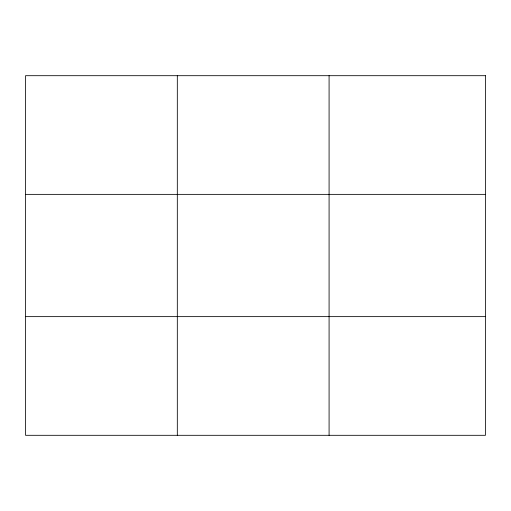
<?xml version="1.0" encoding="UTF-8"?>
<svg xmlns="http://www.w3.org/2000/svg" width="511" height="511" viewBox="0 0 511 511"><rect width="100%" height="100%" fill="white"/><g stroke="black" fill="none" stroke-linecap="round" stroke-linejoin="round"><path stroke-width="0.77" d="M177.317 75.692L177.317 435.308M329.084 75.692L329.084 435.308M25.55 194.365L485.45 194.365M25.55 316.635L485.45 316.635M485.45 75.692L485.45 435.308L25.55 435.308L25.55 75.692L485.45 75.692"/></g></svg>
